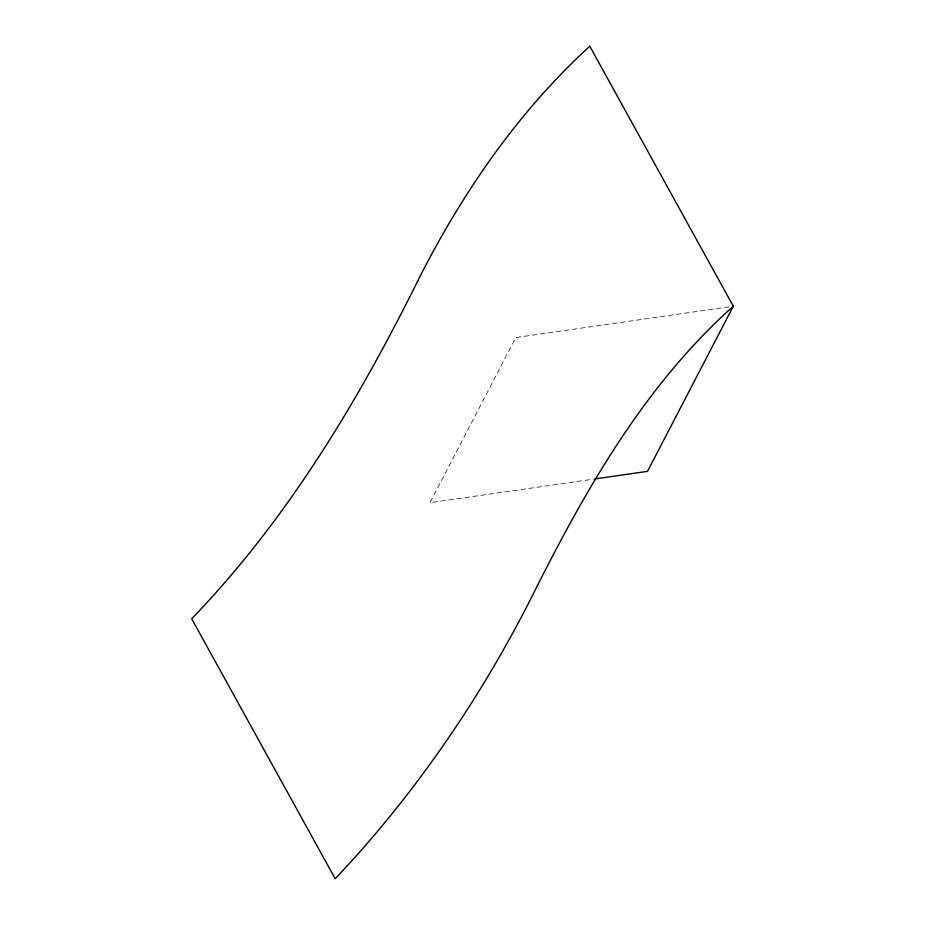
<?xml version="1.0" encoding="UTF-8"?>
<svg xmlns="http://www.w3.org/2000/svg" width="925" height="925" viewBox="0 0 925 925"><rect width="100%" height="100%" fill="white"/><g stroke="black" fill="none" stroke-linecap="round" stroke-linejoin="round"><path stroke-width="0.69" stroke-dasharray="4.62 3.47" d="M729.039 306.834L515.768 337.556L429.975 502.691L593.48 479.138"/><path stroke-width="1.39" d="M733.305 306.221C642.066 387.714 582.022 495.869 528.175 604.002C476.791 703.879 412.4 797.038 335.208 878.75L191.695 618.779C287.721 519.168 359.143 399.6 420.1 276.205C463.679 190.989 518.844 111.046 589.792 46.25L733.305 306.221L647.5 471.357L594.902 478.93"/></g></svg>
